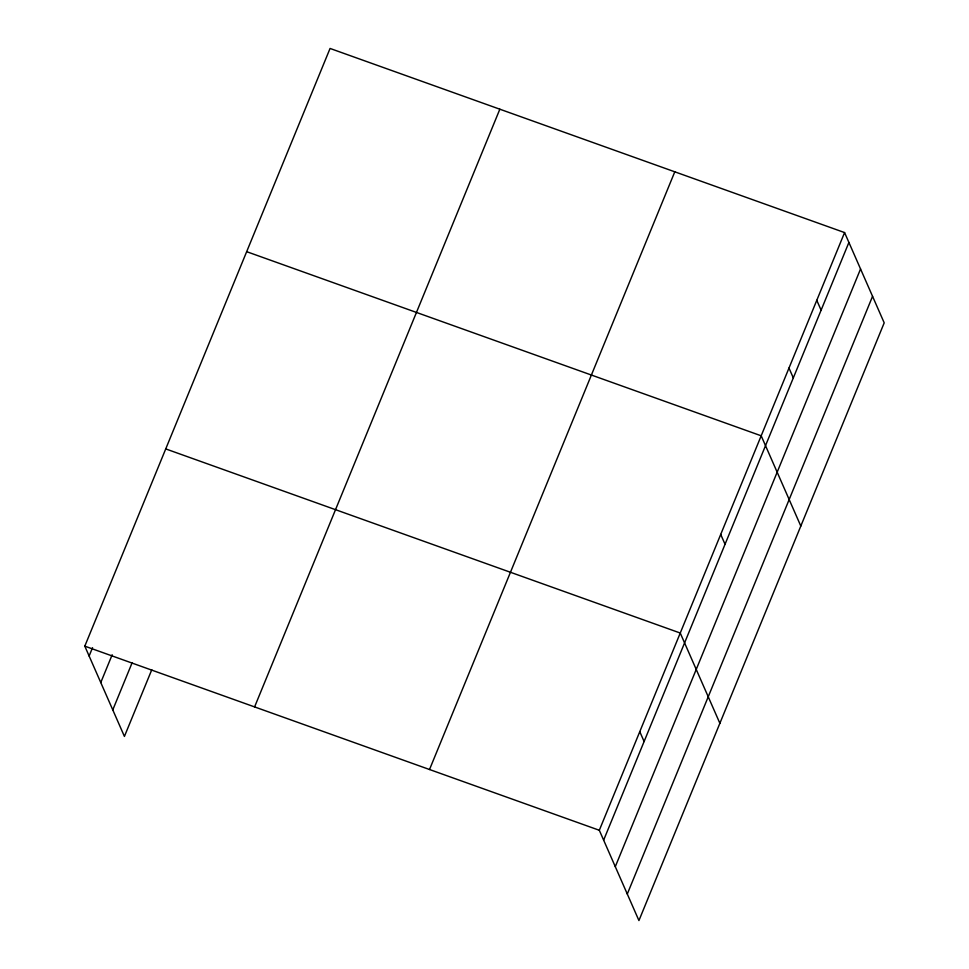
<?xml version="1.0" encoding="UTF-8"?>
<svg xmlns="http://www.w3.org/2000/svg" width="969" height="969" viewBox="0 0 969 969"><rect width="100%" height="100%" fill="white"/><g stroke="black" fill="none" stroke-linecap="round" stroke-linejoin="round"><path stroke-width="1.45" d="M151.782 669.749L124.42 736.428L84.8 646.153L330.066 48.45L844.58 232.572L884.2 322.847L638.934 920.55L599.314 830.276L844.58 232.572M89.124 656.013L92.54 647.68M100.776 682.551L112.174 654.765M112.779 709.889L132.159 662.663M254.593 706.91L499.847 109.206M429.521 769.519L674.787 171.816M603.639 840.135L848.905 242.432M615.291 866.674L860.557 268.97M627.294 894.012L872.56 296.308M246.671 251.674L761.186 435.796L800.818 526.07M165.735 448.913L680.25 633.036L719.882 723.31M84.8 646.153L599.314 830.276M816.782 300.317L821.106 310.177M788.984 368.05L793.308 377.91M720.718 534.416L725.042 544.275M639.782 731.656L644.106 741.515"/></g></svg>
